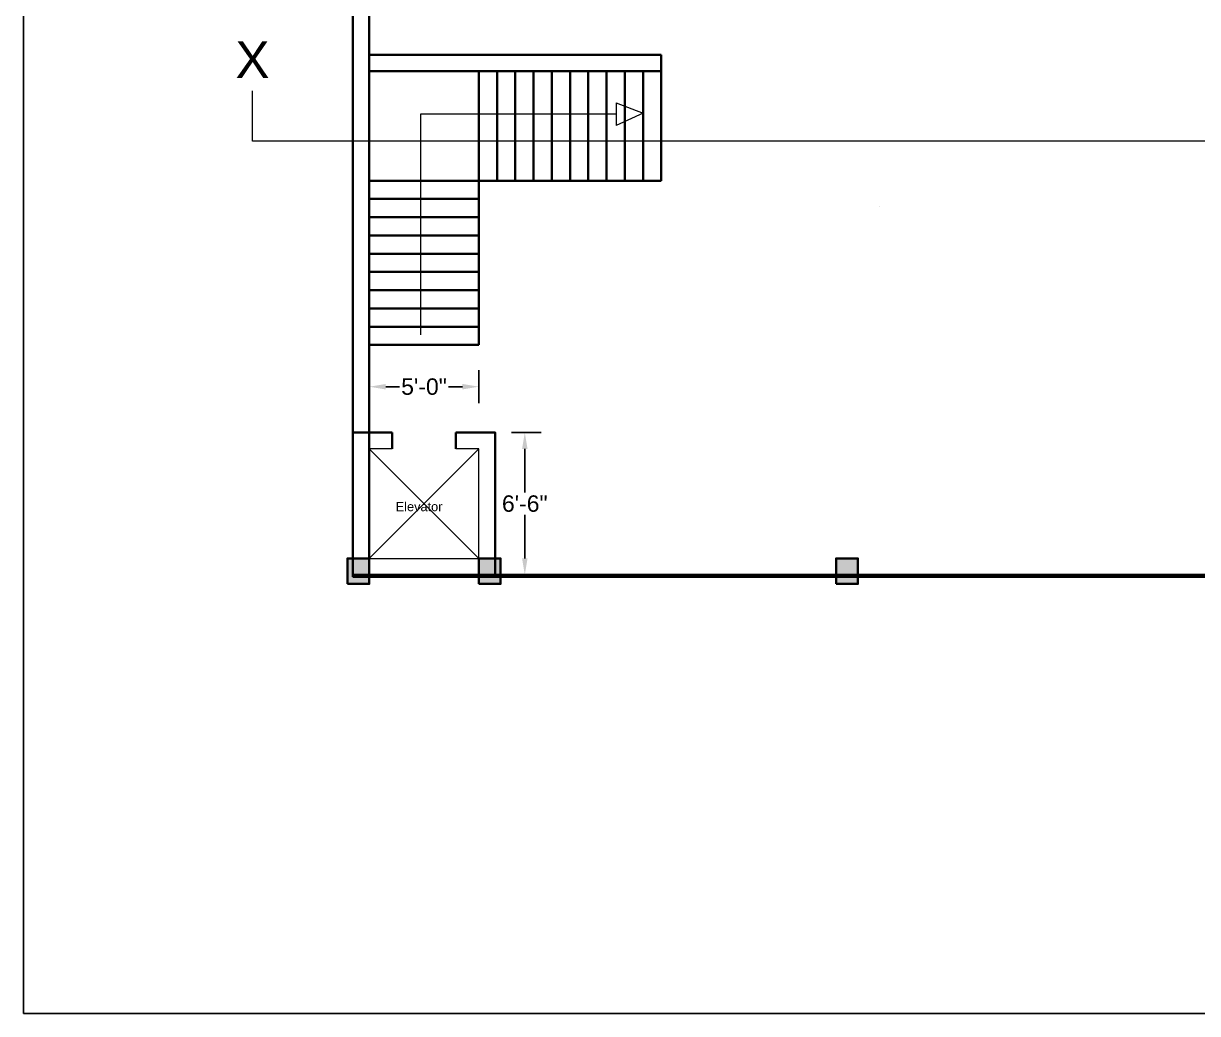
# Model space of a CAD drawing. Header units: millimetres. Extents: x 6923 to 14208, y 3430 to 4414.
# Drawn here: x 12695 to 13338, y 3430 to 3973 of the extents above; entities that cross this region are included whole.
import ezdxf

# ---------------------------------------------------------------- set-up
doc = ezdxf.new("R2010")
doc.units = ezdxf.units.MM
doc.layers.get('Defpoints').update_dxf_attribs({"color": 250})
for name, color, linetype, lineweight in [('dimension', 6, 'Continuous', 15), ('elavation', 126, 'Continuous', 15), ('hatch', 214, 'Continuous', 15), ('staircase', 30, 'Continuous', 15), ('text', 11, 'Continuous', 25), ('wall', 160, 'Continuous', 35)]:
    doc.layers.add(name, color=color, linetype=linetype, lineweight=lineweight)
doc.styles.get("Standard").update_dxf_attribs({"font": 'arial.ttf'})
doc.dimstyles.new('1 to 8', dxfattribs={"dimscale": 96, "dimtxt": 0.09375, "dimasz": 0.09375, "dimexe": 0.09375, "dimexo": 0.09375, "dimgap": 0.015625, "dimtad": 0, "dimtih": 1, "dimtoh": 1, "dimdec": 0, "dimrnd": 0.09375, "dimzin": 3, "dimdsep": 46, "dimlunit": 4, "dimtxsty": 'Standard', "dimcen": 0.09375, "dimadec": 0, "dimazin": 0, "dimtfac": 1, "dimtdec": 0, "dimtofl": 0, "dimtmove": 0, "dimatfit": 3, "dimfxl": 0.09375, "dimfxlon": 1, "dimtolj": 1, "dimtzin": 0, "dimarcsym": 0})

# ---------------------------------------------------------------- blocks, each defined once
blk = doc.blocks.new('*D64')
at = {"layer": 'Defpoints', "color": 0, "transparency": 16777216}
for p in [(12884.48, 3796.41), (12944.48, 3796.41), (12944.48, 3773.51)]:
    blk.add_point(p, dxfattribs=at)
at = {"layer": 'dimension', "color": 0, "lineweight": -2, "transparency": 16777216}
for p, q in [((12884.48, 3782.51), (12884.48, 3764.51)), ((12944.48, 3782.51), (12944.48, 3764.51)), ((12893.48, 3773.51), (12901.02, 3773.51)), ((12935.48, 3773.51), (12927.94, 3773.51))]:
    blk.add_line(p, q, dxfattribs=at)
at = {"layer": 'dimension', "color": 0, "transparency": 16777216}
for points in [[(12893.48, 3775.01), (12893.48, 3772.01), (12884.48, 3773.51)], [(12935.48, 3775.01), (12935.48, 3772.01), (12944.48, 3773.51)]]:
    blk.add_solid(points, dxfattribs=at)
at = {"layer": 'dimension', "color": 0, "transparency": 16777216, "insert": (12914.48, 3773.51), "char_height": 9, "attachment_point": 5}
blk.add_mtext('\\A1;5\'-0"', dxfattribs=at)
blk = doc.blocks.new('*D60')
at = {"layer": 'Defpoints', "color": 0, "transparency": 16777216}
for p in [(12953.48, 3748.41), (12969.7, 3748.41), (12953.48, 3670.41)]:
    blk.add_point(p, dxfattribs=at)
at = {"layer": 'dimension', "color": 0, "lineweight": -2, "transparency": 16777216}
for p, q in [((12962.48, 3748.41), (12978.7, 3748.41)), ((12969.7, 3739.41), (12969.7, 3715.5)), ((12969.7, 3679.41), (12969.7, 3703.31)), ((12962.48, 3670.41), (12978.7, 3670.41))]:
    blk.add_line(p, q, dxfattribs=at)
at = {"layer": 'dimension', "color": 0, "transparency": 16777216}
for points in [[(12968.2, 3739.41), (12971.2, 3739.41), (12969.7, 3748.41)], [(12968.2, 3679.41), (12971.2, 3679.41), (12969.7, 3670.41)]]:
    blk.add_solid(points, dxfattribs=at)
at = {"layer": 'dimension', "color": 0, "transparency": 16777216, "insert": (12969.7, 3709.41), "char_height": 9, "attachment_point": 5}
blk.add_mtext('\\A1;6\'-6"', dxfattribs=at)

msp = doc.modelspace()

# ---------------------------------------------------------------- hatches: boundary and pattern name
at = {"layer": 'hatch'}
h = msp.add_hatch(color=5, dxfattribs=at)
h.dxf.hatch_style = 1
h.paths.add_polyline_path([(12872.48, 3679.41), (12872.48, 3665.41), (12884.48, 3665.41), (12884.48, 3679.41)])
h = msp.add_hatch(color=5, dxfattribs=at)
h.dxf.hatch_style = 1
h.paths.add_polyline_path([(12944.48, 3679.41), (12944.48, 3665.41), (12956.48, 3665.41), (12956.48, 3679.41)])
h = msp.add_hatch(color=5, dxfattribs=at)
h.dxf.hatch_style = 1
h.paths.add_polyline_path([(13140.28, 3679.41), (13140.28, 3665.41), (13152.28, 3665.41), (13152.28, 3679.41)])

# ---------------------------------------------------------------- linework, layer by layer
at = {"layer": 'Defpoints', "color": 0}
for p, q in [((12694.99, 4414.27), (12694.99, 3430.02)), ((12694.99, 3430.02), (14208.17, 3430.02))]:
    msp.add_line(p, q, dxfattribs=at)
at = {"layer": 'dimension', "color": 11, "true_color": 0xf27172}
for p, q in [((12820.56, 3908.15), (12820.56, 3935.66)), ((14090.56, 3908.15), (12820.56, 3908.15))]:
    msp.add_line(p, q, dxfattribs=at)
at = {"layer": 'elavation'}
for p, q in [((12884.48, 3739.41), (12944.48, 3679.41)), ((12944.48, 3739.41), (12884.48, 3679.41))]:
    msp.add_line(p, q, dxfattribs=at)
for points in [[(12875.48, 3748.41), (12875.48, 3670.41), (12953.48, 3670.41)], [(12884.48, 3739.41), (12884.48, 3679.41), (12944.48, 3679.41)], [(12897.01, 3739.41), (12884.48, 3739.41), (12884.48, 3679.41), (12944.48, 3679.41), (12944.48, 3739.41), (12931.96, 3739.41)]]:
    msp.add_lwpolyline(points, dxfattribs=at)
at = {"layer": 'staircase'}
for p, q in [((13019.77, 3929.01), (13034.48, 3923.44)), ((13019.77, 3922.82), (12912.6, 3922.82)), ((12912.6, 3922.82), (12912.6, 3802.02)), ((13034.48, 3923.44), (13019.77, 3916.63))]:
    msp.add_line(p, q, dxfattribs=at)
msp.add_lwpolyline([(13019.77, 3929.01), (13019.77, 3916.63)], dxfattribs=at)
at = {"layer": 'wall'}
for p, q in [((12884.48, 3955.41), (13044.48, 3955.41)), ((13044.48, 3955.41), (13044.48, 3946.41)), ((12944.48, 3946.41), (12884.48, 3946.41)), ((12884.48, 3946.41), (13044.48, 3946.41)), ((12944.48, 3886.41), (12944.48, 3946.41)), ((12944.48, 3946.41), (13044.48, 3946.41)), ((12954.48, 3886.41), (12954.48, 3946.41)), ((12964.48, 3886.41), (12964.48, 3946.41)), ((12974.48, 3886.41), (12974.48, 3946.41)), ((12984.48, 3886.41), (12984.48, 3946.41)), ((12984.48, 3886.41), (12984.48, 3946.41)), ((12994.48, 3886.41), (12994.48, 3946.41)), ((13004.48, 3886.41), (13004.48, 3946.41)), ((13014.48, 3886.41), (13014.48, 3946.41)), ((13024.48, 3886.41), (13024.48, 3946.41)), ((13034.48, 3886.41), (13034.48, 3946.41)), ((13044.48, 3886.41), (13044.48, 3946.41)), ((12884.48, 3886.41), (12944.48, 3886.41)), ((12944.48, 3796.41), (12944.48, 3886.41)), ((12944.48, 3886.41), (13044.48, 3886.41)), ((12884.48, 3876.41), (12944.48, 3876.41)), ((13164.29, 3872.41), (13164.29, 3872.39)), ((12884.48, 3866.41), (12944.48, 3866.41)), ((12884.48, 3856.41), (12944.48, 3856.41)), ((12884.48, 3846.41), (12944.48, 3846.41)), ((12884.48, 3836.41), (12944.48, 3836.41)), ((12884.48, 3826.41), (12944.48, 3826.41)), ((12884.48, 3816.41), (12944.48, 3816.41)), ((12884.48, 3806.41), (12944.48, 3806.41)), ((12884.48, 3796.41), (12944.48, 3796.41)), ((12897.01, 3748.41), (12897.01, 3739.41)), ((12931.96, 3748.41), (12931.96, 3739.41)), ((12875.48, 3678.41), (12875.48, 3669.41)), ((12884.48, 3678.41), (12884.48, 3670.41)), ((12875.48, 3670.41), (14056.58, 3670.41)), ((12875.48, 3669.41), (14056.58, 3669.41))]:
    msp.add_line(p, q, dxfattribs=at)
for points in [[(12936.99, 4299.33), (12875.48, 4299.33), (12875.48, 3678.41)], [(12936.99, 4290.33), (12884.48, 4290.33), (12884.48, 3678.41)], [(12897.01, 3748.41), (12875.48, 3748.41), (12875.48, 3670.41), (12953.48, 3670.41), (12953.48, 3748.41), (12931.96, 3748.41)], [(12884.48, 3739.41), (12884.48, 3678.41)]]:
    msp.add_lwpolyline(points, dxfattribs=at)
for points in [[(12872.48, 3665.41), (12884.48, 3665.41), (12884.48, 3679.41), (12872.48, 3679.41)], [(12872.48, 3665.41), (12884.48, 3665.41), (12884.48, 3679.41), (12872.48, 3679.41)], [(12944.48, 3665.41), (12956.48, 3665.41), (12956.48, 3679.41), (12944.48, 3679.41)], [(13140.28, 3665.41), (13152.28, 3665.41), (13152.28, 3679.41), (13140.28, 3679.41)]]:
    msp.add_lwpolyline(points, close=True, dxfattribs=at)

# ---------------------------------------------------------------- texts
at = {"layer": 'dimension', "color": 11, "true_color": 0xf27172, "insert": (12811.17, 3962.71), "char_height": 20, "width": 0.721, "attachment_point": 1}
msp.add_mtext('{\\C241;\\c11447287;X}', dxfattribs=at)
at = {"layer": 'text', "insert": (12898.95, 3710.29), "char_height": 5, "attachment_point": 1}
msp.add_mtext_dynamic_manual_height_columns('Elevator', width=9.3226, gutter_width=1, heights=[0], dxfattribs=at)

# ---------------------------------------------------------------- dimensions: what is measured, and where the dimension line sits
at = {"layer": 'dimension', "color": 219, "true_color": 0x642165}
dim = msp.add_linear_dim(base=(12944.48, 3773.51), p1=(12884.48, 3796.41), p2=(12944.48, 3796.41), dimstyle='1 to 8', dxfattribs=at)
dim.commit()
dim.dimension.update_dxf_attribs({"geometry": '*D64', "text_midpoint": (12914.48, 3773.51)})
dim = msp.add_linear_dim(base=(12969.7, 3748.41), p1=(12953.48, 3670.41), p2=(12953.48, 3748.41), angle=90, dimstyle='1 to 8', dxfattribs=at)
dim.commit()
dim.dimension.update_dxf_attribs({"geometry": '*D60', "text_midpoint": (12969.7, 3709.41)})

doc.saveas('drawing.dxf')
